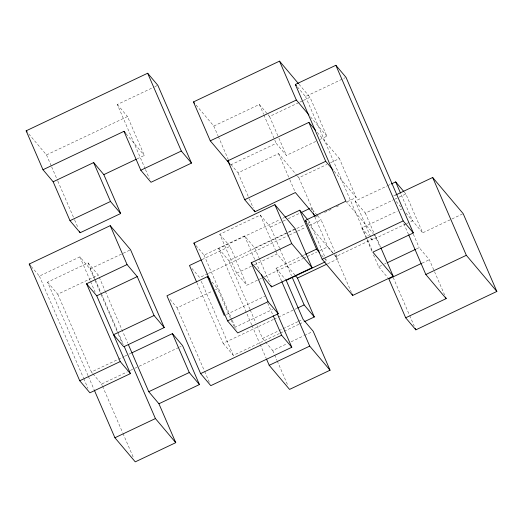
<?xml version="1.0" encoding="UTF-8"?>
<svg xmlns="http://www.w3.org/2000/svg" width="523" height="523" viewBox="0 0 523 523"><rect width="100%" height="100%" fill="white"/><g stroke="black" fill="none" stroke-linecap="round" stroke-linejoin="round"><path stroke-width="0.39" stroke-dasharray="2.62 1.96" d="M145.159 168.818L117.322 104.482L154.135 87.027M154.873 86.681L157.822 85.282M28.758 133.914L46.495 154.926L127.494 116.531L144.328 155.429L136.961 158.92M196.053 105.025L213.789 126.036L259.356 104.443L267.488 114.079M297.378 86.896L305.517 96.539L345.278 77.692M267.998 114.687L269.528 116.492L298.979 102.528M299.718 102.181L302.66 100.789M303.399 100.436L310.028 97.298L326.862 136.196L320.233 139.34M230.623 164.941L276.19 143.341L286.362 155.396L315.814 141.432M230.924 164.412L238.043 172.845L278.543 153.644L296.803 175.277M31.262 266.462L39.402 276.105L79.901 256.904L90.074 268.959L94.931 280.178M88.047 375.664L47.58 282.152L88.08 262.951L98.252 275.006L98.899 276.497M90.074 268.959L130.573 249.759M297.326 175.891L298.888 177.748L326.868 164.484M330.549 162.738L339.388 158.554L356.222 197.452L346.651 201.989M47.58 282.152L57.752 294.201L98.252 275.006M261.526 278.236L246.804 285.218L236.631 273.163L219.797 234.265L260.297 215.064L270.469 227.119L279.53 248.065M195.929 245.503L204.062 255.146L244.561 235.945L254.734 247.994L258.944 257.721M251.726 324.914L218.706 248.602L279.825 219.634M282.766 218.241L284.244 217.542M201.989 259.578L229.97 246.313L246.804 285.218M270.469 227.119L282.25 221.53M282.982 221.183L287.402 219.091M288.14 218.738L299.921 213.155M315.722 216.646L320.141 214.554M324.561 212.462L331.183 209.318M336.341 206.879L340.022 205.134M254.734 247.994L287.872 232.29M288.604 231.944L294.495 229.146M218.706 248.602L228.878 260.657L287.787 232.735M288.526 232.382L304.726 224.707M307.668 223.308L309.877 222.262L325.417 258.172M405.881 223.936L372.01 239.992L355.176 201.094L386.843 186.083M387.576 185.73L391.256 183.991M207.742 273.719L199.642 277.563L192.013 268.521M208.474 273.372L288.742 235.33M289.474 234.977L296.842 231.486M297.574 231.14L305.674 227.302M309.355 225.557L321.135 219.974L334.733 251.393M393.636 195.994L395.846 194.948M236.631 273.163L251.354 266.187M254.302 264.788L277.131 253.969L294.933 275.059M355.176 201.094L365.348 213.142L394.067 199.531M394.806 199.178L405.848 193.941L422.682 232.846L462.443 213.999M170.008 299.418L177.127 307.857L212.469 291.102M215.417 289.703L217.627 288.657L233.814 326.064M281.544 281.028L276.039 268.312L302.549 255.747M303.288 255.394L304.759 254.694M371.873 251.132L361.838 227.943L397.186 211.187M400.128 209.795L402.337 208.742M264.475 276.837L302.765 258.689M303.503 258.342L306.445 256.943M307.184 256.597L316.755 252.06M319.703 250.661L327.803 246.823L332.889 252.844M57.752 294.201L91.42 372.003L123.82 356.647M124.559 356.294L128.24 354.555M128.972 354.202L131.92 352.809M334.289 254.668L335.864 256.538L376.364 237.344L380.574 247.065M406.619 223.589L412.51 220.798L400.853 193.863M327.666 263.762L337.969 258.872L336.028 254.381M226.498 314.46L264.788 296.312M92.944 373.808L101.593 384.052L127.364 371.84M130.312 370.441L133.993 368.695M134.731 368.349L138.412 366.603M139.144 366.25L178.912 347.403M179.644 347.056L181.115 346.357M234.461 327.561L272.751 309.413M373.494 254.871L378.672 266.841L381.62 265.449M384.562 264.05L386.039 263.35M416.23 249.04L419.171 247.647L429.344 259.696L434.201 270.921M196.916 282.714L223.138 343.31L273.209 319.579M273.947 319.233L277.628 317.487M278.36 317.134L296.77 308.413M257.041 325.737L262.546 338.459L282.427 329.032M283.165 328.686L297.894 321.704M298.626 321.357L302.307 319.612M421.983 263.187L429.344 259.696M223.138 343.31L233.31 355.365L279.7 333.373M280.433 333.027L283.381 331.628M284.12 331.281L298.842 324.299M299.581 323.953L304 321.854M262.546 338.459L272.718 350.508L286.709 343.879M291.128 341.781L303.647 335.851M304.379 335.498L311.747 332.007M404.325 192.137L405.848 193.941M298.973 84.203L310.028 97.298M396.238 201.512L401.827 208.141M405.9 212.966L422.682 232.846M310.551 116.877L326.862 136.196M317.291 132.371L339.388 158.554M334.125 171.276L356.222 197.452M345.847 201.192L373.232 233.637M373.755 234.252L376.364 237.344M361.838 227.943L368.454 235.775M370.487 238.187L372.01 239.992M378.672 266.841L387.831 277.687M317.069 215.149L310.969 207.919L311.937 210.168M317.579 215.751L321.135 219.974M308.354 220.451L309.877 222.262M334.923 255.257L337.969 258.872M307.975 223.504L333.759 254.047M321.625 255.139L326.712 261.16L325.737 258.918M276.039 268.312L286.212 280.361M117.322 104.482L127.494 116.531M219.797 234.265L229.97 246.313M126.017 133.744L144.328 155.429M212.031 282.034L217.627 288.657M91.42 372.003L92.44 373.206M434.521 271.666L444.883 295.606M413.347 234.18L419.171 247.647M403.821 223.628L408.352 234.101M365.348 213.142L374.089 233.343M374.416 234.088L379.92 246.804M393.191 277.478L409.378 314.885M409.699 315.631L414.236 326.104M305.517 96.539L367.028 238.678M367.349 239.423L372.526 251.393M335.864 256.538L351.404 292.449M298.888 177.748L313.78 212.161M314.853 216.901L327.803 246.823M269.528 116.492L278.589 137.438M278.916 138.19L286.362 155.396M259.356 104.443L263.559 114.164M263.886 114.916L276.19 143.341M278.543 153.644L289.552 179.082M289.873 179.834L295.377 192.549M279.857 248.811L291.507 275.745M260.297 215.064L275.51 250.229M275.837 250.975L277.131 253.969M238.043 172.845L249.053 198.276M249.379 199.028L253.263 208.004M213.789 126.036L217.999 135.764M218.326 136.51L228.361 159.705M259.271 258.467L270.273 283.904M244.561 235.945L255.57 261.382M255.891 262.128L259.781 271.104M267.698 303.046L272.882 315.016M272.718 350.508L274.34 354.248M274.66 354.999L276.929 360.236M277.249 360.981L287.938 385.667M228.878 260.657L249.922 309.283M250.249 310.028L255.747 322.75M252.053 325.659L259.82 343.611M260.147 344.363L266.299 358.575M204.062 255.146L231.905 319.481M232.232 320.226L236.115 329.202M201.257 281.302L233.31 355.365M145.486 169.563L149.369 178.539M177.127 307.857L204.323 370.696M204.643 371.441L209.501 382.666M46.495 154.926L51.352 166.144M51.672 166.896L57.504 180.357M57.824 181.108L74.338 219.261M74.658 220.006L78.221 228.237M99.22 277.249L105.051 290.716M105.371 291.461L127.71 343.081M88.08 262.951L101.031 292.88M101.351 293.625L123.369 344.494M95.251 280.929L101.076 294.39M101.403 295.142L117.91 333.295M118.237 334.04L122.447 343.768M79.901 256.904L90.257 280.844M90.584 281.596L95.114 292.069M101.593 384.052L102.24 385.549M102.567 386.301L122.637 432.678M122.957 433.43L133.64 458.115M88.367 376.41L94.199 389.877M39.402 276.105L83.432 377.848M83.752 378.593L87.962 388.321"/><path stroke-width="0.78" d="M26.15 130.822L147.649 73.233L157.822 85.282L191.49 163.084L150.99 182.285L140.818 170.23L123.984 131.332L42.984 169.727L26.15 130.822L27.196 132.058M230.107 164.32L210.279 140.837L193.445 101.939L279.511 61.145L298.45 83.582M53.156 181.775L93.656 162.581L103.829 174.63L120.663 213.528L80.163 232.728L69.99 220.673L53.156 181.775L42.984 169.727M103.829 174.63L136.228 159.273M295.345 84.484L335.844 65.29L346.017 77.339L413.353 232.944L372.853 252.145L393.198 276.242L352.698 295.443L322.181 259.29L305.347 220.386L345.847 201.192L295.345 84.484L296.364 85.694M140.818 170.23L181.318 151.036L191.49 163.084M210.279 140.837L296.345 100.043L308.969 115.001M69.99 220.673L110.49 201.479L120.663 213.528M315.199 216.032L295.377 192.549L254.878 211.743L244.705 199.694L227.871 160.796L308.871 122.402L315.709 130.502M154.069 315.513L137.235 276.608L127.063 264.56L86.563 283.76L96.735 295.809L130.404 373.612L89.904 392.806L79.731 380.757L29.229 264.05L110.229 225.661L130.573 249.759L164.242 327.561L123.742 346.762L113.569 334.707L154.069 315.513L164.242 327.561M244.705 199.694L325.705 161.3L333.073 170.027M261.395 274.85L278.229 313.748L237.73 332.942L227.557 320.893L193.889 243.09L274.889 204.696L295.234 228.799L312.068 267.704L271.568 286.898L251.223 262.794L291.723 243.6L312.068 267.704M96.735 295.809L137.235 276.608M284.976 217.189L299.705 210.213L307.844 219.85M201.25 259.924L189.47 265.507L196.589 281.969M301.392 212.456L309.492 208.618M391.256 183.991L395.676 181.893L403.815 191.536M209.998 279.622L207.454 276.608L166.955 295.802L200.623 373.605L210.795 385.66L291.795 347.265L277.55 314.349M395.846 194.948L432.665 177.5L463.182 213.652L496.85 291.448L415.85 329.843L405.678 317.794L388.844 278.896L421.244 263.533M305.497 254.348L316.539 249.111L319.592 252.727M322.181 259.29L403.181 220.896L413.353 232.944M131.92 352.809L172.42 333.609L182.592 345.657L199.426 384.562L158.927 403.756L148.754 391.707L128.357 344.579M325.241 261.86L286.212 280.361L303.046 319.259L313.218 331.314L330.052 370.212L289.552 389.406L269.208 365.309L266.619 359.321M79.731 380.757L120.231 361.563L130.404 373.612M295.436 275.66L297.476 278.066L326.927 264.108M227.557 320.893L268.057 301.699L278.229 313.748M387.51 262.657L415.491 249.393M297.509 308.06L304.138 304.922L314.31 316.971L304.732 321.508M148.754 391.707L189.254 372.513L199.426 384.562M200.623 373.605L281.622 335.217L291.795 347.265M408.679 234.847L425.833 274.497L466.333 255.302L496.85 291.448M114.916 437.758L155.416 418.557L175.761 442.661L135.261 461.855L114.916 437.758L94.519 390.622M269.208 365.309L309.708 346.115L330.052 370.212M405.678 317.794L446.178 298.6L445.531 297.103M425.833 274.497L446.178 298.6M305.347 220.386L306.4 221.634M193.445 101.939L194.491 103.175M227.871 160.796L228.891 161.999M123.984 131.332L125.507 133.136M193.889 243.09L194.909 244.3M29.229 264.05L30.249 265.259M432.665 177.5L466.333 255.302M395.676 181.893L400.533 193.118M335.844 65.29L403.181 220.896M380.894 247.817L393.198 276.242M415.203 328.346L415.85 329.843M308.871 122.402L325.705 161.3M279.511 61.145L296.345 100.043M352.051 293.946L352.698 295.443M313.231 213.155L314.526 216.149M299.705 210.213L316.539 249.111M274.889 204.696L291.723 243.6M297.476 278.066L314.31 316.971M292.154 277.242L304.138 304.922M254.23 210.246L254.878 211.743M281.864 281.773L309.708 346.115M270.921 285.401L271.568 286.898M251.223 262.794L268.057 301.699M273.202 315.761L281.622 335.217M147.649 73.233L181.318 151.036M207.454 276.608L224.289 315.513M172.42 333.609L189.254 372.513M93.656 162.581L110.49 201.479M110.229 225.661L127.063 264.56M158.927 403.756L175.761 442.661M79.516 231.231L80.163 232.728M124.337 346.742L155.416 418.557M86.563 283.76L120.231 361.563"/></g></svg>
